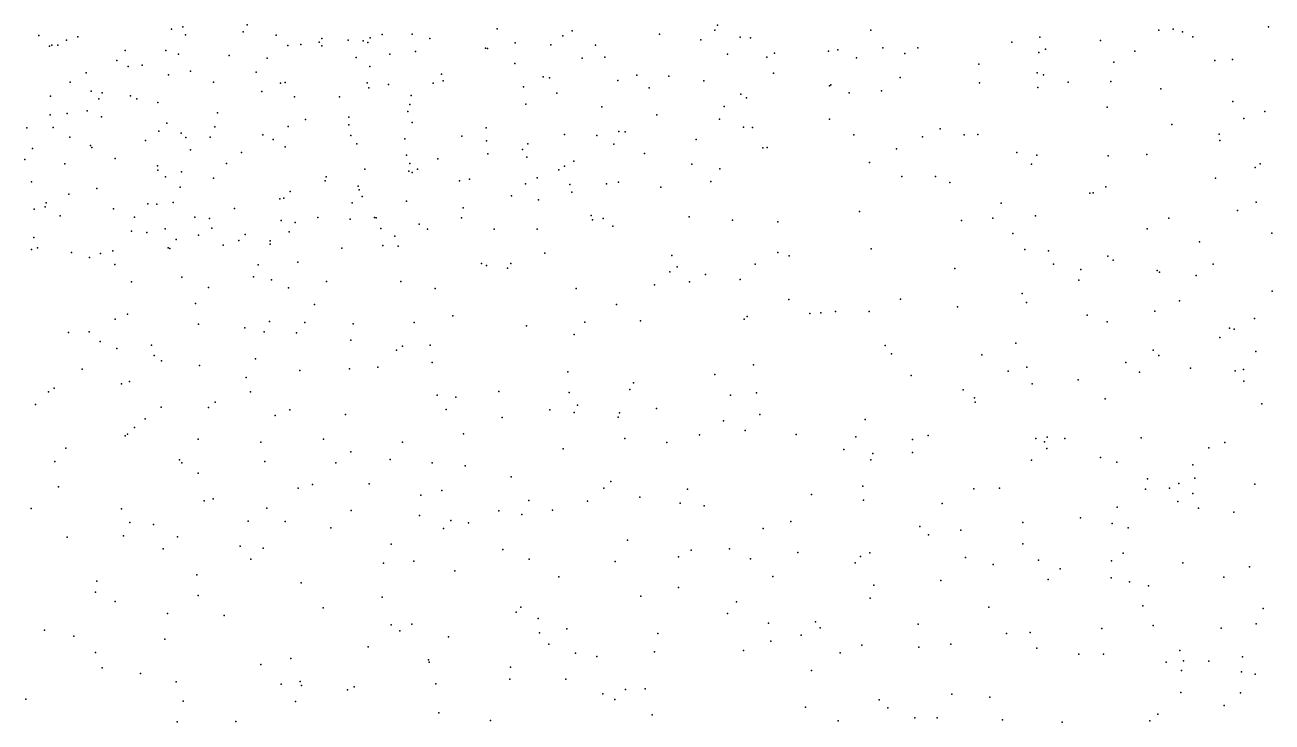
# Model space of a CAD drawing. Header units: metres. Extents: x -25 to 25, y -27.8 to 27.8.
# Drawn here: x 1.356 to 2.903, y 0.884 to 1.75 of the extents above; entities that cross this region are included whole.
import ezdxf

# ---------------------------------------------------------------- set-up
doc = ezdxf.new("R2010")
doc.units = ezdxf.units.M

msp = doc.modelspace()

# ---------------------------------------------------------------- linework, layer by layer
for p in [(1.6319, 1.7497, -7.0663), (2.2153, 1.7495, -9.1522), (1.3735, 1.7367, -11.2161), (1.4218, 1.7351, 17.5935), (1.538, 1.7443, -12.7997), (1.5522, 1.7474, -12.4734), (1.5555, 1.7375, -12.9113), (1.6268, 1.7411, -0.968), (1.6677, 1.7371, 0.1832), (1.7244, 1.7327, -12.1893), (1.7845, 1.7338, -13.1992), (1.7992, 1.738, -7.0921), (1.8365, 1.7382, 0.1651), (1.8582, 1.7328, -13.2623), (1.9419, 1.745, -12.0231), (2.0231, 1.7361, -9.0433), (2.0347, 1.7424, -11.9531), (2.1432, 1.7381, -11.8774), (2.2117, 1.7431, 0.0469), (2.2431, 1.7346, -11.8293), (2.256, 1.7336, -13.5362), (2.4053, 1.7431, -13.6138), (2.6148, 1.7346, 18.1362), (2.7626, 1.7432, 18.1919), (2.7804, 1.7443, -13.7047), (2.7917, 1.7412, 17.2073), (2.8047, 1.7348, -9.6224), (2.8984, 1.7472, -25.3066), (1.3866, 1.7232, -0.2011), (1.3895, 1.7247, 0.1381), (1.3969, 1.7247, -2.7925), (1.4077, 1.7308, -0.0225), (1.4803, 1.7179, -12.5869), (1.5309, 1.7181, -11.1848), (1.6822, 1.7241, 0.024), (1.6982, 1.7255, -11.1648), (1.7212, 1.7284, 18.3777), (1.7246, 1.7237, -23.2406), (1.7569, 1.7307, 27.4026), (1.7758, 1.7301, -12.1382), (1.7814, 1.7278, 17.4962), (1.8404, 1.7169, -12.0537), (1.9276, 1.7209, -13.3321), (1.93, 1.7205, -11.2063), (1.9643, 1.7273, -1.3133), (2.0083, 1.7248, -11.2225), (2.064, 1.7247, -13.4149), (2.1944, 1.7312, -24.88), (2.3528, 1.7172, -11.4242), (2.3644, 1.7189, -11.7083), (2.4203, 1.7212, 17.3915), (2.4634, 1.7213, -11.5719), (2.58, 1.7285, -7.0927), (2.6218, 1.7195, -13.6979), (2.6902, 1.7302, -9.4938), (2.7326, 1.7172, -13.7956), (1.4701, 1.7054, -12.496), (1.5468, 1.7134, -12.9851), (1.6095, 1.7119, -13.0899), (1.6568, 1.7083, -9.0194), (1.767, 1.7091, -11.1941), (1.8089, 1.7132, -9.0015), (1.9636, 1.7018, -8.9888), (2.0473, 1.7084, 0.0031), (2.0754, 1.7096, -11.2693), (2.2276, 1.7133, 17.4393), (2.2763, 1.7097, -9.1331), (2.2858, 1.7147, -11.3621), (2.3874, 1.7087, -11.5028), (2.4476, 1.7143, -9.2588), (2.6138, 1.7156, -9.3934), (2.7067, 1.7034, -13.7142), (2.8321, 1.7054, -0.8366), (2.8539, 1.7066, -13.7123), (1.432, 1.6902, 18.4623), (1.4841, 1.6981, -12.9267), (1.5017, 1.6997, -12.3941), (1.5342, 1.6878, -9.0349), (1.5616, 1.6924, -12.2735), (1.6429, 1.6909, -12.1795), (1.784, 1.6979, -13.2919), (1.8727, 1.6886, -11.9836), (2.1151, 1.6873, -8.996), (2.1548, 1.6862, -11.3417), (2.2844, 1.69, -11.7117), (2.5394, 1.7008, -9.3087), (2.6117, 1.6904, 17.2961), (2.6193, 1.6879, -0.1679), (1.4123, 1.6787, -12.7103), (1.5902, 1.6788, -13.156), (1.673, 1.6775, -11.2293), (1.6791, 1.6782, -13.2576), (1.7808, 1.6778, -0.1078), (1.7828, 1.6715, -24.4045), (1.8072, 1.6759, -12.0068), (1.8624, 1.6774, -11.2543), (1.8749, 1.6803, -13.3644), (1.9745, 1.6727, -11.8937), (1.9991, 1.6851, -11.2864), (2.0067, 1.6841, -1.6621), (2.0917, 1.6808, -11.8273), (2.1304, 1.6718, -13.5136), (2.1983, 1.6803, -11.752), (2.3539, 1.674, -11.5604), (2.3558, 1.6755, -9.1414), (2.4415, 1.6843, -13.6655), (2.5399, 1.6778, -13.7025), (2.6126, 1.6719, -9.2881), (2.6501, 1.6785, -7.503), (2.703, 1.6795, -25.1845), (1.388, 1.6611, -12.5164), (1.4382, 1.6676, -2.514), (1.4477, 1.6579, -3.6847), (1.4521, 1.6653, -11.2652), (1.4871, 1.6616, -13.0792), (1.4949, 1.6578, -12.2607), (1.65, 1.6669, -0.2224), (1.6904, 1.6604, -12.073), (1.7462, 1.6605, -11.2583), (1.835, 1.6622, -2.0624), (2.016, 1.665, -13.4544), (2.2441, 1.6636, -9.0365), (2.2512, 1.6593, 26.7924), (2.3784, 1.6653, -7.1163), (2.4186, 1.6678, -9.1762), (2.765, 1.6704, -9.3924), (1.4084, 1.6398, -9.0301), (1.4334, 1.6431, -12.3177), (1.521, 1.6536, -13.1432), (1.5951, 1.6406, -20.8061), (1.8311, 1.6424, -11.9435), (1.8335, 1.6509, -8.9305), (1.9774, 1.6513, -8.9355), (2.0718, 1.6481, -11.3705), (2.2234, 1.6483, -11.4652), (2.6986, 1.6476, -9.3068), (2.8541, 1.6548, -9.4178), (2.8938, 1.6421, -6.7773), (1.3875, 1.638, -12.919), (1.4511, 1.6356, -0.4473), (1.5322, 1.6276, -8.9792), (1.7043, 1.6325, -12.0095), (1.7577, 1.6255, -22.3618), (1.7578, 1.6353, -8.9249), (1.8365, 1.6284, -13.4209), (2.1398, 1.6383, 26.9293), (2.2177, 1.6329, -13.6051), (2.354, 1.6328, -3.987), (2.7788, 1.6261, -9.324), (2.8678, 1.6336, -6.1715), (1.3585, 1.6218, -12.3827), (1.391, 1.6223, -12.9922), (1.412, 1.6102, -13.0867), (1.5222, 1.6177, -0.9871), (1.5501, 1.6153, -7.1313), (1.5556, 1.61, -11.3213), (1.586, 1.6104, -13.3148), (1.5918, 1.6233, -22.1321), (1.6511, 1.6132, -2.1539), (1.6825, 1.6238, -13.558), (1.7604, 1.6126, -3.9906), (1.8981, 1.6117, -11.3698), (1.9284, 1.622, -11.8517), (2.0252, 1.6135, -13.5306), (2.0654, 1.6125, -8.9068), (2.0929, 1.6176, -11.4479), (2.1006, 1.6171, -13.5512), (2.2475, 1.6229, 18.1195), (2.2584, 1.6223, -11.5896), (2.3844, 1.6133, -13.6804), (2.4692, 1.611, -9.1304), (2.4911, 1.6207, -13.7112), (2.5211, 1.6132, -13.7777), (2.5381, 1.6136, -9.1645), (2.8371, 1.614, -13.748), (1.3657, 1.5964, -12.2875), (1.4374, 1.5999, 27.5759), (1.4393, 1.5974, -12.1952), (1.5056, 1.6061, -12.1468), (1.5616, 1.5946, -12.0741), (1.6642, 1.6074, -8.9161), (1.6789, 1.5982, -11.3374), (1.7678, 1.6023, -13.433), (1.8274, 1.6082, -20.9174), (1.9287, 1.6057, -13.4939), (1.9733, 1.5952, -11.7769), (1.9801, 1.6021, -11.4282), (2.0866, 1.6015, -11.6934), (2.1888, 1.6073, -8.9433), (2.2714, 1.5971, -8.9709), (2.2767, 1.5975, -0.1945), (2.4372, 1.596, 26.6024), (2.8381, 1.6061, -0.6714), (1.3562, 1.5826, -2.743), (1.4681, 1.5841, -11.3602), (1.6249, 1.5914, -12.0104), (1.8296, 1.5879, -8.8638), (1.8337, 1.5777, -11.4086), (1.8682, 1.5833, -0.277), (1.9302, 1.5895, -1.5009), (1.9788, 1.5854, -7.2004), (2.0371, 1.5805, -22.7727), (2.1245, 1.59, -11.5294), (2.4038, 1.5788, -9.0357), (2.5862, 1.5913, -13.7402), (2.6112, 1.5879, -6.791), (2.6995, 1.5874, -7.7445), (2.7475, 1.589, -9.24), (1.4058, 1.5772, -13.1569), (1.5204, 1.5748, -13.3224), (1.5212, 1.5696, -8.9329), (1.5504, 1.5673, -3.9169), (1.6061, 1.5776, -21.5453), (1.7776, 1.5707, -21.1961), (1.8322, 1.568, -13.5101), (1.8365, 1.5665, 18.284), (1.8432, 1.5707, -1.3023), (2.0185, 1.5699, -11.6936), (2.0253, 1.5744, -8.8589), (2.1832, 1.5768, -4.0439), (2.218, 1.5712, -13.6427), (2.6044, 1.5768, -7.3222), (2.8818, 1.5729, -6.9322), (2.8883, 1.5773, -9.3149), (1.3645, 1.5551, -12.195), (1.5304, 1.5611, -0.5645), (1.5489, 1.5483, -13.392), (1.59, 1.5594, -8.8959), (1.7286, 1.556, -8.8506), (1.7296, 1.561, -11.4045), (1.7695, 1.5495, 17.5368), (1.8953, 1.5561, -8.8201), (1.9074, 1.5581, -13.5722), (1.9769, 1.5526, -4.0882), (1.9914, 1.5601, 18.2038), (2.032, 1.5517, -11.5589), (2.0773, 1.5524, -24.7555), (2.0922, 1.5545, 17.4223), (2.145, 1.5482, -8.8585), (2.207, 1.5552, -8.8952), (2.4439, 1.5616, -0.2393), (2.4854, 1.5616, -9.0742), (2.5032, 1.5541, -20.6161), (2.6966, 1.5489, -6.5376), (2.8327, 1.5597, -9.2539), (1.4106, 1.5396, -8.9487), (1.4455, 1.5466, -11.4205), (1.6723, 1.5338, -11.4379), (1.6774, 1.5346, -11.8833), (1.685, 1.5428, -13.4985), (1.7706, 1.5452, -11.8452), (1.7743, 1.5368, -1.9098), (1.9598, 1.5377, -11.542), (1.9932, 1.5325, -11.6295), (2.0345, 1.5423, -0.2746), (2.6768, 1.5407, 26.4886), (2.6812, 1.5411, -9.1495), (1.3676, 1.5209, -12.1247), (1.3811, 1.5241, -13.2478), (1.3826, 1.529, -11.4702), (1.466, 1.5216, -13.3817), (1.5088, 1.5278, 17.6307), (1.5197, 1.5271, -11.4441), (1.5402, 1.5292, -11.988), (1.6163, 1.5217, -1.1247), (1.762, 1.5288, -11.4741), (1.8295, 1.5308, -11.7734), (1.8998, 1.5227, -11.6683), (2.3911, 1.5183, -13.7221), (2.5671, 1.5285, 18.0996), (2.8602, 1.5195, 26.5342), (2.8831, 1.5296, -13.7866), (1.3998, 1.5128, -12.0626), (1.4921, 1.5109, -8.8996), (1.5667, 1.511, -11.4973), (1.585, 1.5096, -11.9048), (1.6741, 1.5068, -11.5157), (1.6913, 1.5045, -11.8105), (1.7194, 1.5108, -13.5546), (1.7594, 1.5087, -11.758), (1.7897, 1.5107, -13.5729), (1.792, 1.5103, -11.5398), (1.8451, 1.5025, -8.7779), (1.8978, 1.5103, -11.5759), (2.0584, 1.513, 27.0076), (2.0601, 1.5079, -13.6328), (2.0733, 1.5096, -20.6712), (2.1798, 1.5116, -13.6597), (2.2336, 1.5075, -7.2604), (2.29, 1.5051, -8.8833), (2.5177, 1.507, 17.2562), (2.5566, 1.5097, -7.2179), (2.6094, 1.5127, -0.3153), (2.7747, 1.51, 17.1555), (1.3674, 1.4857, -13.3575), (1.4884, 1.4937, -11.534), (1.5073, 1.4922, -11.8885), (1.5303, 1.4968, -13.5089), (1.5713, 1.4889, -11.8326), (1.5878, 1.4976, -20.5846), (1.6293, 1.4894, -11.7736), (1.6837, 1.4929, -11.7118), (1.7974, 1.497, -11.6272), (1.815, 1.4874, -0.4687), (1.8553, 1.496, -13.6097), (1.9381, 1.496, -13.6115), (1.9915, 1.4964, -21.0395), (2.0855, 1.5001, -8.7925), (2.5813, 1.4907, -3.854), (2.7479, 1.4968, -13.8044), (2.9025, 1.4914, 15.1389), (1.3643, 1.471, -11.9336), (1.3717, 1.4729, -8.9313), (1.5339, 1.4729, -11.7714), (1.536, 1.4722, -11.6814), (1.5437, 1.4834, 18.2879), (1.6022, 1.4763, -11.6552), (1.6214, 1.4821, -8.8281), (1.6602, 1.4819, -4.101), (1.6602, 1.4774, 27.4371), (1.7493, 1.4727, -8.7695), (1.7999, 1.4758, -1.7109), (1.819, 1.4752, -1.5306), (2.4057, 1.4718, -8.9258), (2.5963, 1.471, -7.055), (2.6258, 1.4695, -20.7716), (2.8131, 1.4805, 18.1735), (1.414, 1.4674, -13.4758), (1.4362, 1.4612, -11.7603), (1.45, 1.4661, -11.8313), (1.4652, 1.4693, -11.6137), (1.6948, 1.4553, -23.56), (2.0009, 1.4663, -13.6434), (2.1585, 1.4634, -0.3471), (2.2899, 1.4673, -13.7075), (2.3041, 1.4632, 26.675), (2.6991, 1.4628, -25.1366), (2.706, 1.4579, -7.9266), (1.4675, 1.4522, -13.5683), (1.6454, 1.452, -13.6515), (1.9226, 1.4535, 27.1901), (1.9285, 1.451, -22.3495), (1.9547, 1.4479, -8.7264), (1.9589, 1.4534, 17.468), (2.1562, 1.4433, -13.7519), (2.1653, 1.4495, -20.4877), (2.2003, 1.44, 26.7951), (2.2619, 1.4526, -8.8215), (2.5093, 1.4473, -13.7799), (2.632, 1.4529, -13.9759), (2.6656, 1.4462, -9.049), (2.7605, 1.445, -8.2093), (2.7632, 1.443, -3.7212), (2.8088, 1.4387, -9.1248), (2.8298, 1.4526, -13.8129), (1.4884, 1.4309, -8.8512), (1.5507, 1.4368, -13.633), (1.5837, 1.4239, -0.727), (1.6395, 1.4369, -21.7684), (1.6619, 1.4332, -1.8032), (1.6832, 1.4232, -8.7398), (1.73, 1.4314, -13.709), (1.8222, 1.4312, -13.6964), (2.1368, 1.4269, -4.0904), (2.1804, 1.4308, -13.7005), (2.2432, 1.4336, 18.1148), (2.6633, 1.4329, -20.2753), (1.865, 1.4227, -8.7045), (2.0398, 1.4225, -22.9685), (2.3037, 1.4088, -0.3836), (2.4419, 1.4092, -3.9345), (2.5928, 1.4163, -8.983), (2.9029, 1.4192, -13.8149), (1.5677, 1.4039, -8.7965), (1.7155, 1.4026, 17.5909), (2.0897, 1.4025, -7.3145), (2.3434, 1.3922, -8.808), (2.3614, 1.394, -24.9316), (2.4032, 1.394, -8.8547), (2.5127, 1.3999, -8.9255), (2.5982, 1.405, -13.8043), (2.7575, 1.3943, -9.0528), (2.7882, 1.4074, -7.2556), (1.4679, 1.3843, -4.1518), (1.4834, 1.3908, -13.6887), (1.5716, 1.3783, -13.7511), (1.6597, 1.3814, -13.7757), (1.7032, 1.3802, -7.2728), (1.7634, 1.3786, -8.684), (1.839, 1.3805, 18.2088), (1.8868, 1.3886, -7.293), (2.0505, 1.3806, -8.6796), (2.1195, 1.3824, -8.6923), (2.2482, 1.3845, -8.7546), (2.252, 1.3878, -13.7343), (2.3296, 1.3915, -7.3523), (2.6734, 1.3894, -9.0036), (2.6985, 1.3811, -0.4359), (2.8812, 1.3853, -9.1127), (1.4104, 1.368, -13.661), (1.4358, 1.3689, -8.8407), (1.6289, 1.3738, -8.7309), (1.6529, 1.3688, -1.5311), (1.6928, 1.3677, -8.6874), (1.9781, 1.3763, -0.4835), (2.0375, 1.3655, -13.7469), (2.8383, 1.3616, -13.8314), (2.8503, 1.3734, 15.2689), (2.8561, 1.3722, 26.4782), (1.4495, 1.3569, -1.2661), (1.4703, 1.3481, 17.7799), (1.5132, 1.3522, -7.238), (1.7604, 1.3584, -24.2525), (1.8171, 1.346, -0.6031), (1.8244, 1.3509, 27.2699), (1.8587, 1.3524, -13.8001), (2.4231, 1.3516, 26.4865), (2.5852, 1.3546, 17.1859), (2.7553, 1.3459, -6.4789), (1.5163, 1.3395, -1.6658), (1.5254, 1.3329, -8.7609), (1.6423, 1.3354, 18.1837), (1.8612, 1.3306, -22.1427), (2.4309, 1.3414, 17.2486), (2.543, 1.3402, -0.447), (2.7214, 1.3305, -13.836), (2.7624, 1.3395, -0.5766), (2.8827, 1.3445, -6.2561), (1.4273, 1.3225, 12.9379), (1.5728, 1.3271, -13.8122), (1.697, 1.3208, -13.8545), (1.7588, 1.3228, -8.636), (1.7937, 1.3249, -13.8377), (2.0295, 1.3192, -21.2065), (2.2117, 1.316, -8.676), (2.2596, 1.3279, -22.5021), (2.5756, 1.3201, -7.4045), (2.5986, 1.3249, 18.1126), (2.7386, 1.3188, -8.9772), (2.8018, 1.3236, -9.0184), (2.8573, 1.3205, 18.1949), (2.8676, 1.3219, -19.664), (1.4759, 1.3042, -13.8051), (1.4859, 1.3073, 12.7629), (1.6307, 1.3119, 27.4142), (2.1111, 1.3054, -8.6243), (2.4553, 1.3144, -13.8033), (2.6054, 1.3043, -8.8923), (2.6626, 1.309, -6.8943), (2.8678, 1.3077, 15.127), (1.3854, 1.2945, 27.4939), (1.3924, 1.2989, -8.8253), (1.6359, 1.2944, -4.2479), (1.8676, 1.2901, -24.4359), (1.8905, 1.2875, -23.3354), (1.9439, 1.2949, -8.5981), (2.0313, 1.2935, -8.6082), (2.1064, 1.2971, 26.8388), (2.2311, 1.2903, -22.82), (2.2634, 1.2932, -13.7792), (2.5196, 1.2969, -20.1256), (2.534, 1.2867, -13.8229), (2.6958, 1.2857, -7.7875), (1.3691, 1.2784, -13.749), (1.525, 1.2753, -0.8676), (1.5839, 1.2748, -13.8607), (1.5923, 1.2815, -8.6823), (1.6847, 1.2719, -8.6202), (1.8787, 1.2722, -8.5848), (2.0072, 1.2719, -7.3937), (2.0374, 1.2685, -13.9219), (2.0416, 1.2778, -13.8129), (2.0935, 1.2683, 17.4238), (2.1393, 1.2736, -13.7864), (2.5348, 1.2814, -8.8422), (2.8904, 1.2794, -13.8443), (1.5054, 1.2606, 12.5181), (1.6666, 1.2649, -13.8941), (1.7537, 1.2662, -13.8851), (1.9482, 1.2623, 17.5121), (2.0919, 1.2628, 18.1526), (2.2227, 1.2582, -4.0406), (2.2677, 1.2662, 26.5862), (2.3982, 1.26, -3.9272), (1.4803, 1.2395, -8.729), (1.4833, 1.2418, -13.8568), (1.4921, 1.2501, -4.2981), (1.9, 1.2422, -20.3673), (2.1926, 1.241, -24.7875), (2.2494, 1.2462, -8.6547), (2.3125, 1.2413, -20.1513), (2.3868, 1.2385, -8.7227), (2.4762, 1.2399, -13.8131), (2.6238, 1.2381, 26.3589), (1.4068, 1.2244, -8.7872), (1.5709, 1.2355, 12.3388), (1.6488, 1.2318, -20.4254), (1.7263, 1.2355, -23.9798), (1.8245, 1.2318, -4.2282), (2.0238, 1.2235, -22.0628), (2.1004, 1.2365, -0.5508), (2.1524, 1.2314, -23.0184), (2.3718, 1.2229, -13.7995), (2.4568, 1.2352, -8.7689), (2.61, 1.2363, -3.7776), (2.6207, 1.2322, -0.5823), (2.6237, 1.2238, -8.8556), (2.6461, 1.2362, -19.824), (2.7404, 1.237, -8.9278), (2.8243, 1.2249, -13.8529), (2.8443, 1.2314, -0.8841), (1.3931, 1.2078, -13.8246), (1.5479, 1.2101, -8.6673), (1.6537, 1.208, -0.8127), (1.7603, 1.2197, -13.8447), (1.8092, 1.2104, -23.5785), (2.4053, 1.2101, -22.6167), (2.4079, 1.2176, -14.4289), (2.457, 1.2188, -0.5503), (2.6047, 1.2094, -14.6069), (2.6903, 1.2129, -13.8448), (2.7105, 1.2068, 18.1452), (1.5506, 1.2063, -13.9044), (1.5711, 1.1935, 12.048), (1.7419, 1.2062, 12.2246), (1.8612, 1.206, -8.5466), (1.9021, 1.2024, 18.1477), (2.8048, 1.2038, 26.4002), (1.3977, 1.1762, -20.4477), (1.713, 1.1791, -8.5616), (1.7831, 1.1803, -13.9415), (1.9593, 1.1887, -13.8909), (2.0829, 1.1828, -13.8523), (2.3952, 1.1771, -22.1803), (2.7484, 1.1865, -6.6858), (2.7871, 1.1805, -8.2421), (2.807, 1.1872, 15.2729), (2.8814, 1.1798, -13.8582), (1.5897, 1.1613, -13.9515), (1.6949, 1.1747, 18.0993), (1.8473, 1.166, -7.4343), (1.8731, 1.172, -0.6949), (2.0743, 1.1747, -8.5451), (2.1189, 1.1636, -7.4763), (2.1779, 1.1734, -13.8299), (2.3317, 1.1669, 17.3022), (2.5331, 1.1737, -24.9474), (2.565, 1.1746, -8.804), (2.7458, 1.1736, -8.893), (2.7759, 1.1746, -3.6849), (2.8046, 1.1682, -20.7796), (1.3639, 1.1494, 12.1563), (1.476, 1.1492, -8.6766), (1.5785, 1.1589, -8.6194), (1.6561, 1.1498, -4.3122), (1.7606, 1.1469, 17.6349), (1.9438, 1.1466, -4.175), (1.9812, 1.1595, -21.5402), (2.0105, 1.1474, -8.5179), (2.0539, 1.1585, -24.6491), (2.1689, 1.1562, -14.2615), (2.1986, 1.1527, -8.5837), (2.3963, 1.1597, -8.6855), (2.4939, 1.1556, -13.8227), (2.7107, 1.1512, -7.5094), (2.7862, 1.1581, 17.0952), (2.8116, 1.1499, -13.8579), (2.8553, 1.145, -8.9339), (1.4863, 1.1322, -13.9447), (1.5158, 1.1295, 27.3635), (1.6332, 1.1336, -8.5734), (1.6789, 1.1332, -13.9945), (1.8454, 1.141, -8.5089), (1.8843, 1.1347, -13.952), (1.9064, 1.1319, 12.1056), (1.9723, 1.1421, 26.9195), (2.306, 1.1332, -8.6197), (2.594, 1.132, -22.4513), (2.6654, 1.138, -0.7877), (2.7044, 1.1308, -7.043), (1.4085, 1.114, 13.1072), (1.4783, 1.1154, -7.3007), (1.5456, 1.1143, -0.9102), (1.7355, 1.1253, -8.5227), (1.8755, 1.1245, 27.0691), (2.2717, 1.1245, -7.5126), (2.4659, 1.1271, -3.8334), (2.4767, 1.117, 17.2226), (2.5169, 1.1228, -0.6948), (2.7246, 1.1253, -13.8544), (1.5277, 1.0994, -8.6164), (1.623, 1.1029, 11.9194), (1.6516, 1.1001, 17.7444), (1.8102, 1.1051, -24.1499), (1.949, 1.0984, -13.9502), (2.1036, 1.1103, -13.8857), (2.23, 1.0996, -13.8552), (2.5939, 1.1056, -22.1069), (1.6365, 1.0866, 27.276), (1.8386, 1.0841, -13.9978), (1.9814, 1.0867, 17.5233), (2.0882, 1.0838, -8.4959), (2.1668, 1.0894, -0.642), (2.1825, 1.0976, -8.5404), (2.2562, 1.0869, -3.9438), (2.3149, 1.0948, -13.8318), (2.3924, 1.0899, 26.3279), (2.404, 1.0946, -22.833), (2.5227, 1.0886, -19.7194), (2.6131, 1.0854, -13.847), (2.7039, 1.0847, -7.5912), (2.7182, 1.0939, -8.8372), (1.8009, 1.0815, -14.0005), (1.8892, 1.0723, -13.9837), (2.3857, 1.0819, -21.8613), (2.5571, 1.0801, -21.2439), (2.6401, 1.0748, -8.7971), (2.7923, 1.0822, -13.8652), (2.8749, 1.0769, -13.8695), (1.4453, 1.0595, -8.6671), (1.5692, 1.0671, -13.999), (1.6988, 1.0573, -8.5043), (2.0183, 1.0647, -8.4804), (2.2838, 1.0652, -21.6148), (2.4092, 1.0542, -7.5708), (2.4922, 1.0602, -8.6975), (2.6252, 1.0615, 26.251), (2.7033, 1.0633, -7.3408), (2.7262, 1.0586, -7.8746), (2.7496, 1.0537, -25.0159), (2.8429, 1.0641, -8.884), (1.4436, 1.0457, -4.4528), (1.5711, 1.0415, 12.7965), (1.7994, 1.0395, -0.7785), (2.1201, 1.0406, -13.897), (2.1669, 1.0513, 26.5162), (2.4045, 1.0384, -13.8327), (1.4681, 1.0342, -13.9848), (1.7262, 1.026, -14.0325), (1.9713, 1.0271, -7.5155), (2.2387, 1.0337, -14.483), (2.5515, 1.0272, -8.7223), (2.7425, 1.0288, -1.1015), (2.8918, 1.0254, -1.3015), (1.5329, 1.0192, 11.8102), (1.6033, 1.0166, -8.5507), (1.836, 1.0059, -14.0154), (1.9656, 1.0207, -8.4623), (1.9926, 1.0128, 12.2613), (2.2276, 1.0192, -13.8616), (2.2785, 1.007, 18.1786), (2.3365, 1.0089, 17.3148), (2.4638, 1.006, -8.6621), (2.883, 1.0064, -22.0858), (1.3805, 0.9986, -13.9455), (1.417, 0.991, -8.6813), (1.8106, 1.005, -8.471), (1.8213, 0.9976, 18.1076), (1.8817, 0.9904, 26.88), (1.9942, 0.9953, 26.6963), (2.0284, 1.0001, -14.2973), (2.1412, 0.9943, -8.4918), (2.319, 0.9921, -23.1265), (2.3423, 1.0012, -13.8336), (2.5735, 0.9944, 17.1716), (2.6031, 0.9956, 18.1743), (2.6919, 1.0006, -21.7823), (2.7555, 1.0044, -8.8297), (2.8396, 1.001, -14.2934), (1.5295, 0.9874, -8.5909), (1.782, 0.9778, 12.5215), (2.006, 0.9812, -4.1172), (2.2813, 0.9847, 26.2929), (2.3942, 0.98, -8.6193), (2.465, 0.9772, 26.18), (2.5045, 0.981, -13.8398), (2.6112, 0.9763, -13.8571), (1.4439, 0.9706, -7.3432), (1.6858, 0.9634, 12.6462), (1.8565, 0.9615, -23.9175), (2.0392, 0.97, 18.1743), (2.0653, 0.966, 12.0867), (2.1371, 0.9716, -3.996), (2.2472, 0.9732, -8.5401), (2.3671, 0.9705, -19.8756), (2.6631, 0.9686, -7.6256), (2.6937, 0.9688, -8.7893), (2.7886, 0.9731, 15.3774), (2.793, 0.9605, 17.0289), (2.8245, 0.96, -8.8416), (2.8664, 0.9654, -7.5805), (1.4519, 0.9516, -14.0025), (1.4994, 0.9448, -0.9495), (1.6489, 0.956, -8.5061), (1.8574, 0.9588, 11.8908), (1.9582, 0.9527, -13.9849), (2.3315, 0.9483, -8.5824), (2.7715, 0.9588, 15.0662), (2.7905, 0.9485, -8.0953), (2.8648, 0.9466, 26.2955), (2.8819, 0.9437, 15.503), (1.5437, 0.9345, -20.4108), (1.6741, 0.9313, -7.4878), (1.6975, 0.9349, 17.7443), (1.6992, 0.93, -4.3788), (1.8658, 0.9317, -14.0311), (1.9575, 0.9375, -8.4447), (2.0269, 0.9375, 26.5559), (1.3573, 0.9129, -0.9996), (1.7563, 0.9245, 26.9482), (1.7647, 0.928, -14.0512), (2.0728, 0.9194, -7.5832), (2.0876, 0.9126, -20.1681), (2.101, 0.9249, 17.4634), (2.1256, 0.9257, 26.399), (2.5057, 0.9189, -24.8399), (2.5529, 0.9153, -0.9949), (2.7898, 0.9211, -3.6563), (2.8638, 0.9207, -22.6277), (1.5526, 0.9102, -8.5575), (1.6918, 0.9098, -8.4691), (2.3242, 0.9029, -13.8419), (2.4155, 0.912, -8.6156), (2.4264, 0.902, 18.2108), (2.8437, 0.9048, -6.9069), (1.5448, 0.8845, -14.0508), (1.6179, 0.8853, 12.7673), (1.8694, 0.8959, -8.4356), (1.9337, 0.8864, -14.0186), (2.1341, 0.8933, -8.4646), (2.3649, 0.886, -0.8541), (2.4599, 0.8897, -7.6413), (2.4874, 0.8896, -8.6446), (2.5685, 0.887, -13.8502), (2.6425, 0.8844, 26.1143), (2.7515, 0.8861, -13.8923), (2.7614, 0.8942, -8.8034)]:
    msp.add_point(p)

doc.saveas('drawing.dxf')
